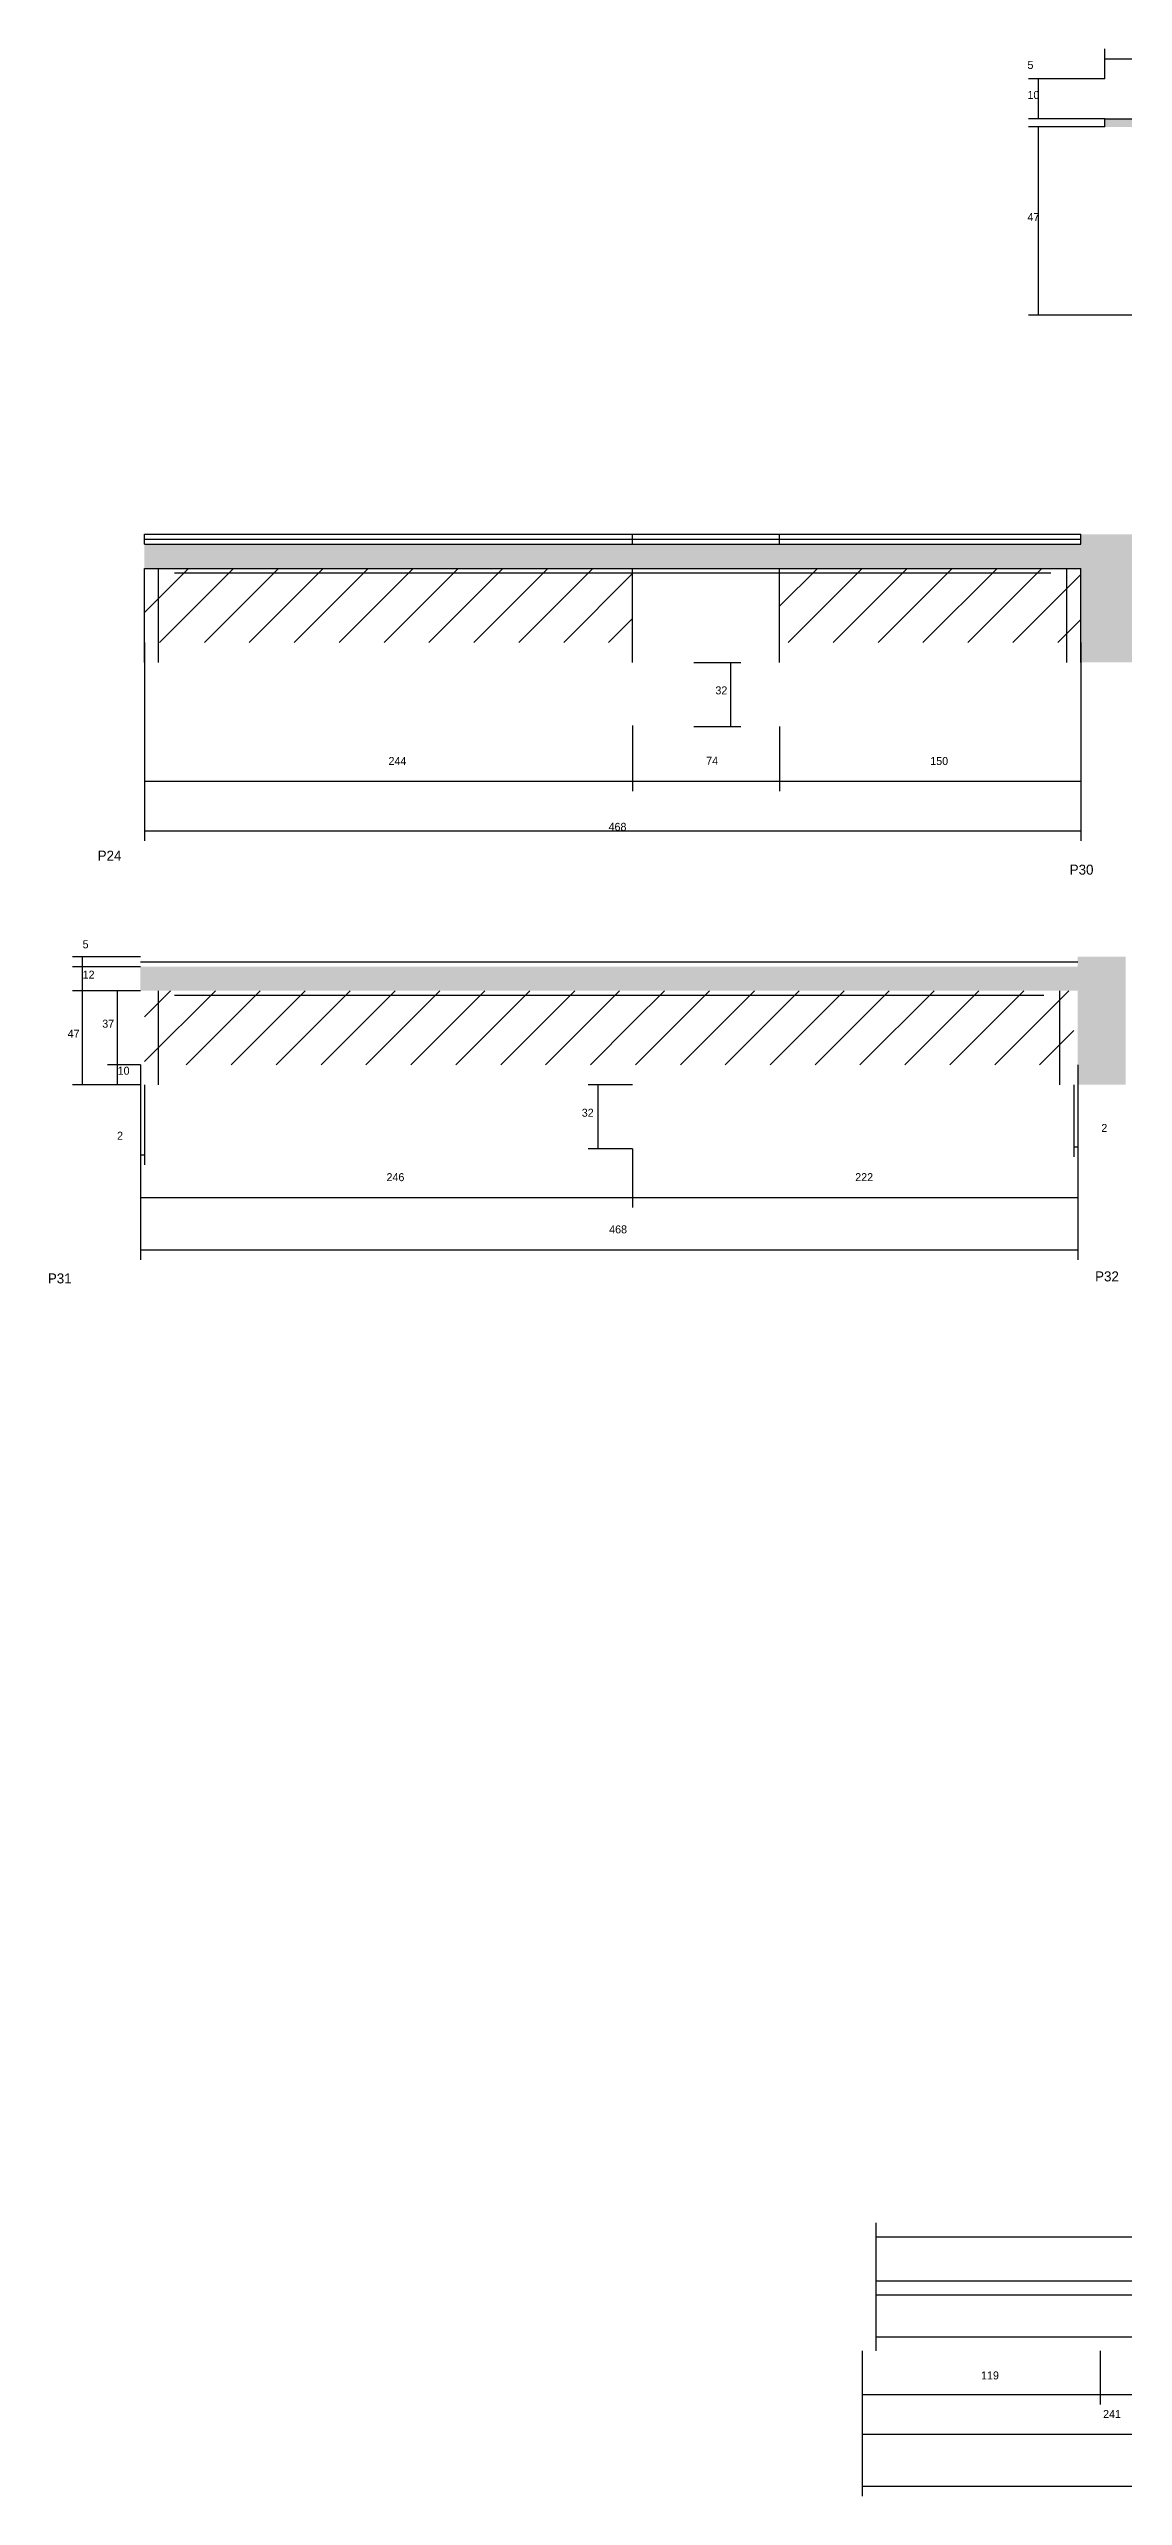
# Model space of a CAD drawing. Header units: metres. Extents: x -7072 to -4276, y 10879 to 12106.
# Drawn here: x -5533 to -4996, y 10883 to 12106 of the extents above; entities that cross this region are included whole.
import ezdxf

# ---------------------------------------------------------------- set-up
doc = ezdxf.new("R2010")
doc.units = ezdxf.units.M
for name, color, linetype in [('COTA', 241, 'Continuous'), ('Hachura', 253, 'Continuous'), ('NOMENCLATURA', 7, 'Continuous'), ('Painéis', 200, 'Continuous'), ('SARR_2.2x7', 40, 'Continuous'), ('SARR_EDITAR', 141, 'Continuous')]:
    doc.layers.add(name, color=color, linetype=linetype)

msp = doc.modelspace()

# ---------------------------------------------------------------- hatches: boundary and pattern name
at = {"layer": 'COTA'}
h = msp.add_hatch(dxfattribs=at)
h.set_pattern_fill('AR-CONC', scale=0.03)
h.paths.add_polyline_path([(-5016.9, 11799.6), (-4990.9, 11799.6), (-4990.9, 11846.6), (-4522.9, 11846.6), (-4522.9, 11858.6), (-4990.9, 11858.6), (-4990.9, 11863.6), (-5016.9, 11863.6), (-5016.9, 11858.6), (-5484.9, 11858.6), (-5484.9, 11846.6), (-5016.9, 11846.6)])
h = msp.add_hatch(dxfattribs=at)
h.set_pattern_fill('AR-CONC', scale=0.03)
h.paths.add_polyline_path([(-5018.4, 11588.5), (-4994.4, 11588.5), (-4994.4, 11652.5), (-5018.4, 11652.5), (-5018.4, 11647.5), (-5486.9, 11647.5), (-5486.9, 11635.5), (-5018.4, 11635.5)])
at = {"layer": 'Hachura'}
h = msp.add_hatch(color=8, dxfattribs=at)
h.dxf.hatch_style = 1
h.paths.add_polyline_path([(-5004.8, 12067.2), (-5004.8, 12071.2), (-5004.8, 12071.2), (-4949.2, 12071.2), (-4949.2, 12071.2), (-4949.2, 12067.2), (-4949.2, 12067.2), (-5004.8, 12067.2)])
h = msp.add_hatch(dxfattribs=at)
h.set_pattern_fill('ANSI31', scale=5)
h.paths.add_polyline_path([(-5240.9, 11809.6), (-5240.9, 11846.6), (-5484.9, 11846.6), (-5484.9, 11809.6)])
h = msp.add_hatch(dxfattribs=at)
h.set_pattern_fill('ANSI31', scale=5)
h.paths.add_polyline_path([(-5016.9, 11846.6), (-5167.4, 11846.6), (-5167.4, 11809.6), (-5016.9, 11809.6)])
h = msp.add_hatch(dxfattribs=at)
h.set_pattern_fill('ANSI31', scale=5)
h.paths.add_polyline_path([(-5240.9, 11635.5), (-5484.9, 11635.5), (-5484.9, 11598.5), (-5240.9, 11598.5)])
h = msp.add_hatch(dxfattribs=at)
h.set_pattern_fill('ANSI31', scale=5)
h.paths.add_polyline_path([(-5240.9, 11635.5), (-5240.9, 11598.5), (-5020.4, 11598.5), (-5020.4, 11635.5)])

# ---------------------------------------------------------------- linework, layer by layer
at = {"layer": 'COTA'}
for p, q in [((-5004.8, 12091.2), (-5004.8, 12106.2)), ((-5004.8, 12101.2), (-4953.2, 12101.2)), ((-5004.8, 12091.2), (-5043, 12091.2)), ((-5038, 12071.2), (-5038, 12091.2)), ((-5004.8, 12071.2), (-5043, 12071.2)), ((-5004.8, 12067.2), (-5043, 12067.2)), ((-5038, 11973.2), (-5038, 12067.2)), ((-4987.2, 11973.2), (-5043, 11973.2)), ((-5484.9, 11809.6), (-5484.9, 11735.2)), ((-5484.9, 11809.6), (-5484.9, 11710.4)), ((-5016.9, 11809.6), (-5016.9, 11710.4)), ((-5210.3, 11799.6), (-5186.8, 11799.6)), ((-5191.8, 11767.6), (-5191.8, 11799.6)), ((-5016.9, 11799.6), (-5016.9, 11735.2)), ((-5240.9, 11768), (-5240.9, 11735.2)), ((-5240.9, 11767.6), (-5240.9, 11735.2)), ((-5210.3, 11767.6), (-5186.8, 11767.6)), ((-5167.4, 11767.6), (-5167.4, 11735.2)), ((-5167.4, 11767.6), (-5167.4, 11735.2)), ((-5484.9, 11740.2), (-5240.9, 11740.2)), ((-5240.9, 11740.2), (-5167.4, 11740.2)), ((-5167.4, 11740.2), (-5016.9, 11740.2)), ((-5484.9, 11715.4), (-5016.9, 11715.4)), ((-5486.9, 11652.5), (-5520.8, 11652.5)), ((-5486.9, 11647.5), (-5520.8, 11647.5)), ((-5486.9, 11647.5), (-5520.8, 11647.5)), ((-5515.8, 11647.5), (-5515.8, 11652.5)), ((-5515.8, 11635.5), (-5515.8, 11647.5)), ((-5486.9, 11635.5), (-5520.8, 11635.5)), ((-5486.9, 11635.5), (-5520.8, 11635.5)), ((-5515.8, 11588.5), (-5515.8, 11635.5)), ((-5486.9, 11635.5), (-5503.3, 11635.5)), ((-5498.3, 11598.5), (-5498.3, 11635.5)), ((-5486.9, 11598.5), (-5503.3, 11598.5)), ((-5486.9, 11598.5), (-5503.3, 11598.5)), ((-5498.3, 11588.5), (-5498.3, 11598.5)), ((-5486.9, 11598.5), (-5486.9, 11527.2)), ((-5486.9, 11598.5), (-5486.9, 11501)), ((-5018.4, 11598.5), (-5018.4, 11527.2)), ((-5018.4, 11598.5), (-5018.4, 11501)), ((-5486.9, 11588.5), (-5520.8, 11588.5)), ((-5486.9, 11588.5), (-5503.3, 11588.5)), ((-5486.9, 11588.5), (-5486.9, 11548.5)), ((-5484.9, 11588.5), (-5484.9, 11548.5)), ((-5240.9, 11588.5), (-5263.1, 11588.5)), ((-5258.1, 11556.5), (-5258.1, 11588.5)), ((-5020.4, 11588.5), (-5020.4, 11552.4)), ((-5018.4, 11588.5), (-5018.4, 11552.4)), ((-5486.9, 11553.5), (-5484.9, 11553.5)), ((-5240.9, 11556.5), (-5263.1, 11556.5)), ((-5240.9, 11556.5), (-5240.9, 11527.2)), ((-5240.9, 11556.5), (-5240.9, 11527.2)), ((-5020.4, 11557.4), (-5018.4, 11557.4)), ((-5486.9, 11532.2), (-5240.9, 11532.2)), ((-5240.9, 11532.2), (-5018.4, 11532.2)), ((-5486.9, 11506), (-5018.4, 11506)), ((-5126.2, 10955.7), (-5126.2, 10883.1)), ((-5126.2, 10955.7), (-5126.2, 10928.8)), ((-5126.2, 10955.7), (-5126.2, 10909)), ((-5007.2, 10955.7), (-5007.2, 10928.8)), ((-5007.2, 10955.7), (-5007.2, 10928.8)), ((-5126.2, 10933.8), (-5007.2, 10933.8)), ((-5007.2, 10933.8), (-4885.2, 10933.8)), ((-5126.2, 10914), (-4885.2, 10914)), ((-5126.2, 10888.1), (-4397.2, 10888.1))]:
    msp.add_line(p, q, dxfattribs=at)
at = {"layer": 'Painéis'}
for p, q in [((-5004.8, 12071.2), (-4949.2, 12071.2)), ((-5004.8, 12067.2), (-5004.8, 12071.2)), ((-5484.9, 11863.6), (-5016.9, 11863.6)), ((-5484.9, 11858.6), (-5484.9, 11863.6)), ((-5484.9, 11858.6), (-5016.9, 11858.6)), ((-5240.9, 11858.6), (-5240.9, 11863.6)), ((-5167.4, 11858.6), (-5167.4, 11863.6)), ((-5016.9, 11858.6), (-5016.9, 11863.6)), ((-5484.9, 11846.6), (-5016.9, 11846.6)), ((-5484.9, 11799.6), (-5484.9, 11846.6)), ((-5484.9, 11809.6), (-5484.9, 11846.6)), ((-5240.9, 11799.6), (-5240.9, 11846.6)), ((-5167.4, 11799.6), (-5167.4, 11846.6)), ((-5016.9, 11799.6), (-5016.9, 11846.6))]:
    msp.add_line(p, q, dxfattribs=at)
at = {"layer": 'SARR_2.2x7'}
for p, q in [((-5477.9, 11809.6), (-5477.9, 11846.6)), ((-5469.9, 11844.4), (-5240.9, 11844.4)), ((-5240.9, 11844.4), (-5167.4, 11844.4)), ((-5167.4, 11844.4), (-5031.9, 11844.4)), ((-5023.9, 11809.6), (-5023.9, 11846.6)), ((-5477.9, 11799.6), (-5477.9, 11809.6)), ((-5023.9, 11799.6), (-5023.9, 11809.6)), ((-5477.9, 11598.5), (-5477.9, 11635.5)), ((-5469.9, 11633.3), (-5240.9, 11633.3)), ((-5240.9, 11633.3), (-5035.4, 11633.3)), ((-5027.4, 11598.5), (-5027.4, 11635.5)), ((-5477.9, 11588.5), (-5477.9, 11598.5)), ((-5027.4, 11588.5), (-5027.4, 11598.5)), ((-5119.2, 10955.7), (-5119.2, 11019.7)), ((-5119.2, 11012.7), (-4885.2, 11012.7)), ((-5119.2, 10990.7), (-4885.2, 10990.7)), ((-5119.2, 10983.7), (-4885.2, 10983.7)), ((-5119.2, 10962.7), (-4885.2, 10962.7))]:
    msp.add_line(p, q, dxfattribs=at)
at = {"layer": 'SARR_EDITAR'}
for p, q in [((-5484.9, 11861.1), (-5240.9, 11861.1)), ((-5240.9, 11861.1), (-5167.4, 11861.1)), ((-5167.4, 11861.1), (-5016.9, 11861.1)), ((-5486.9, 11650), (-5240.9, 11650)), ((-5240.9, 11650), (-5018.4, 11650))]:
    msp.add_line(p, q, dxfattribs=at)

# ---------------------------------------------------------------- texts
at = {"layer": 'COTA'}
for s, p in [('5', (-5043.5, 12096.2)), ('10', (-5043.5, 12081.2)), ('47', (-5043.5, 12020.2)), ('32', (-5199.5, 11783.6)), ('244', (-5362.9, 11748.3)), ('74', (-5204.1, 11748.4)), ('150', (-5092.1, 11748.3)), ('468', (-5252.9, 11715.4)), ('5', (-5515.8, 11656.7)), ('12', (-5515.8, 11641.5)), ('37', (-5506, 11617)), ('47', (-5523.3, 11612)), ('10', (-5498.3, 11593.5)), ('32', (-5266.3, 11572.5)), ('2', (-5498.6, 11561)), ('2', (-5006.6, 11564.9)), ('246', (-5363.9, 11540.3)), ('222', (-5129.6, 11540.3)), ('468', (-5252.6, 11514.2)), ('119', (-5066.7, 10941.4)), ('241', (-5005.7, 10922.1))]:
    msp.add_text(s, height=4, dxfattribs=at).set_placement(p)
at = {"layer": 'NOMENCLATURA'}
for s, p in [('P24', (-5508.3, 11700.5)), ('P30', (-5022.4, 11693.5)), ('P31', (-5533.2, 11489.2)), ('P32', (-5009.7, 11490.2))]:
    msp.add_text(s, height=5, dxfattribs=at).set_placement(p)

doc.saveas('drawing.dxf')
